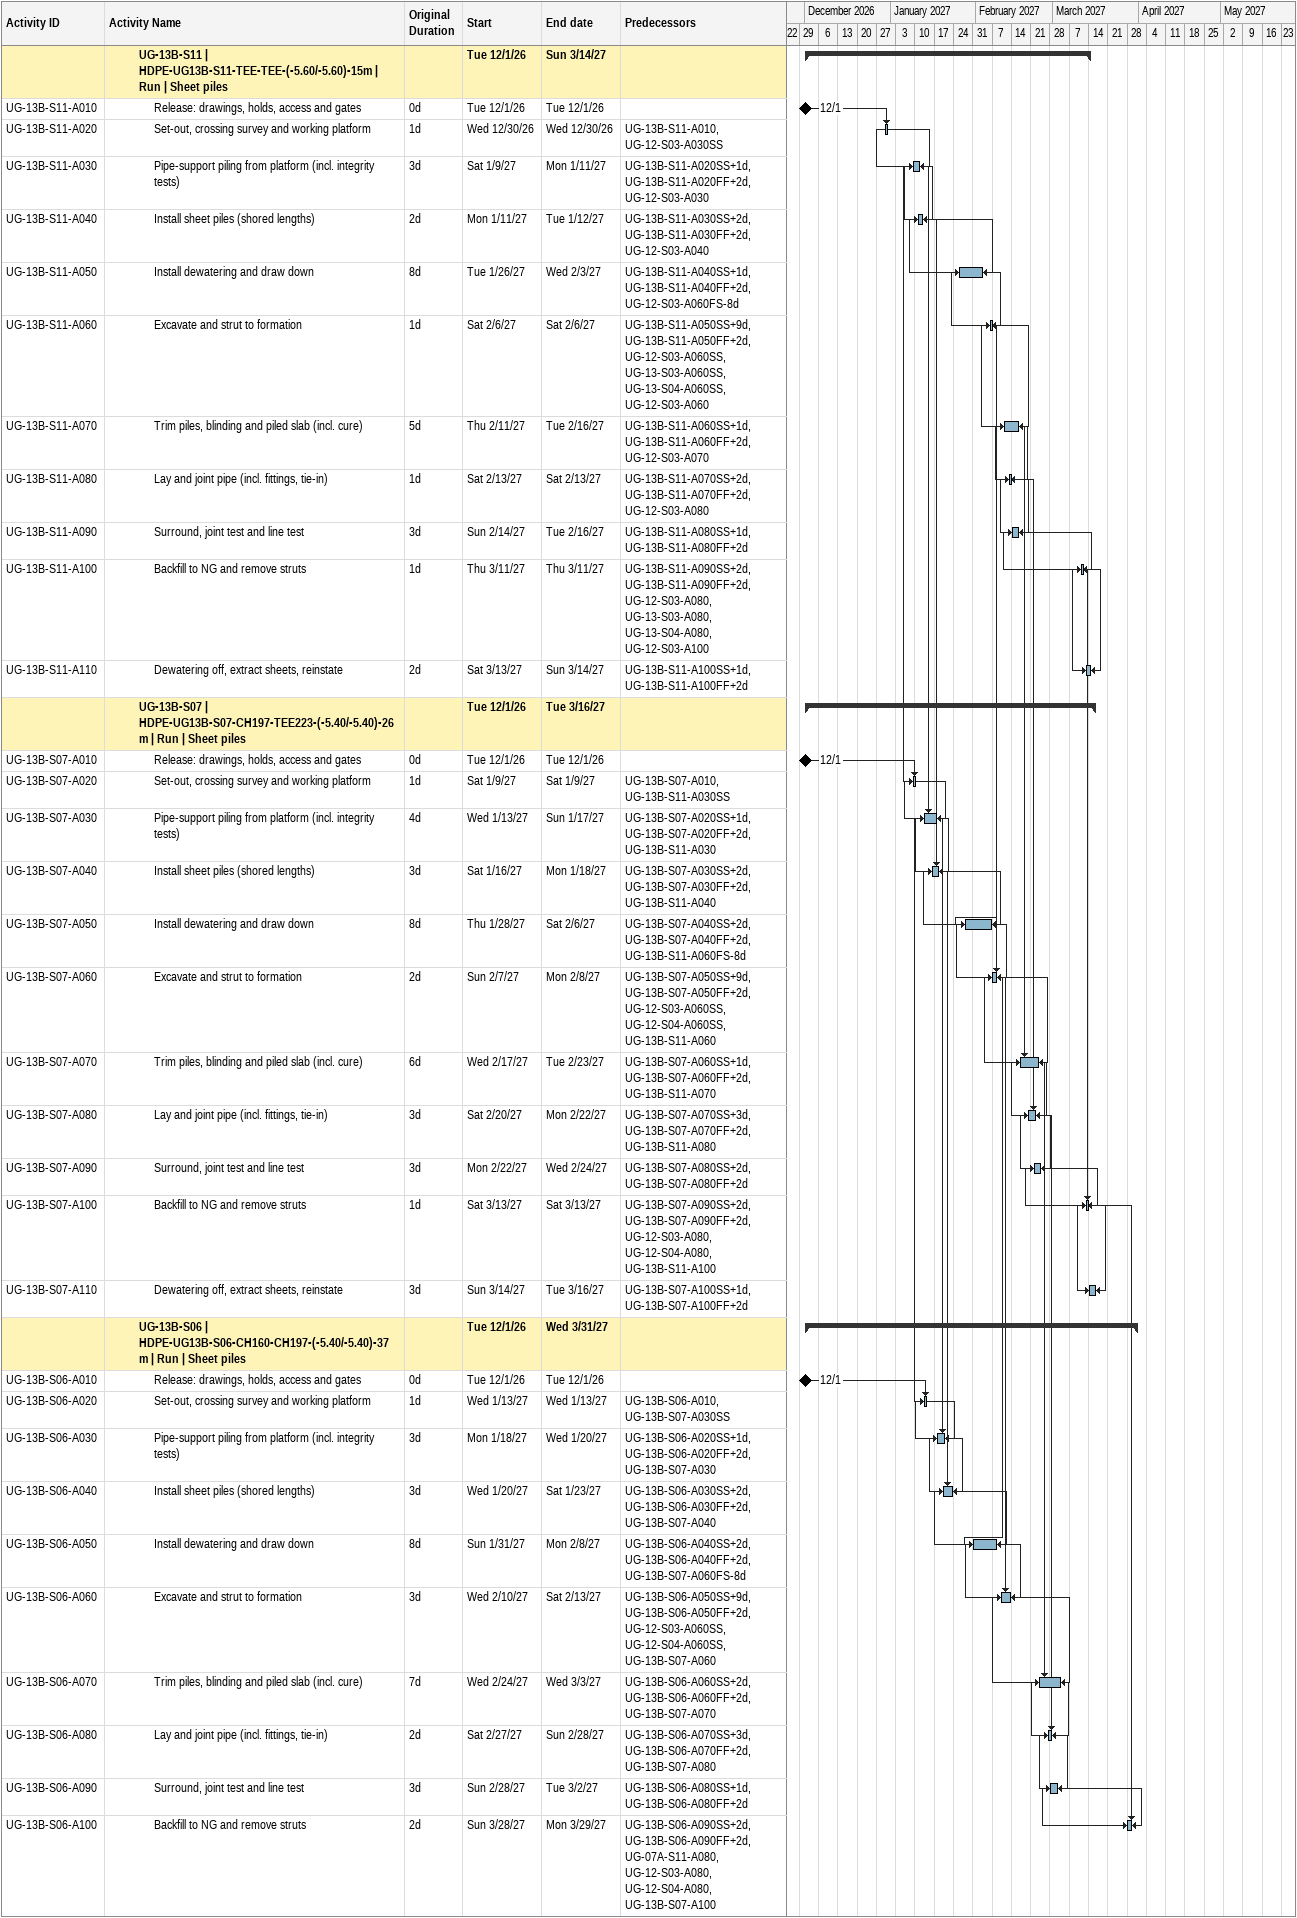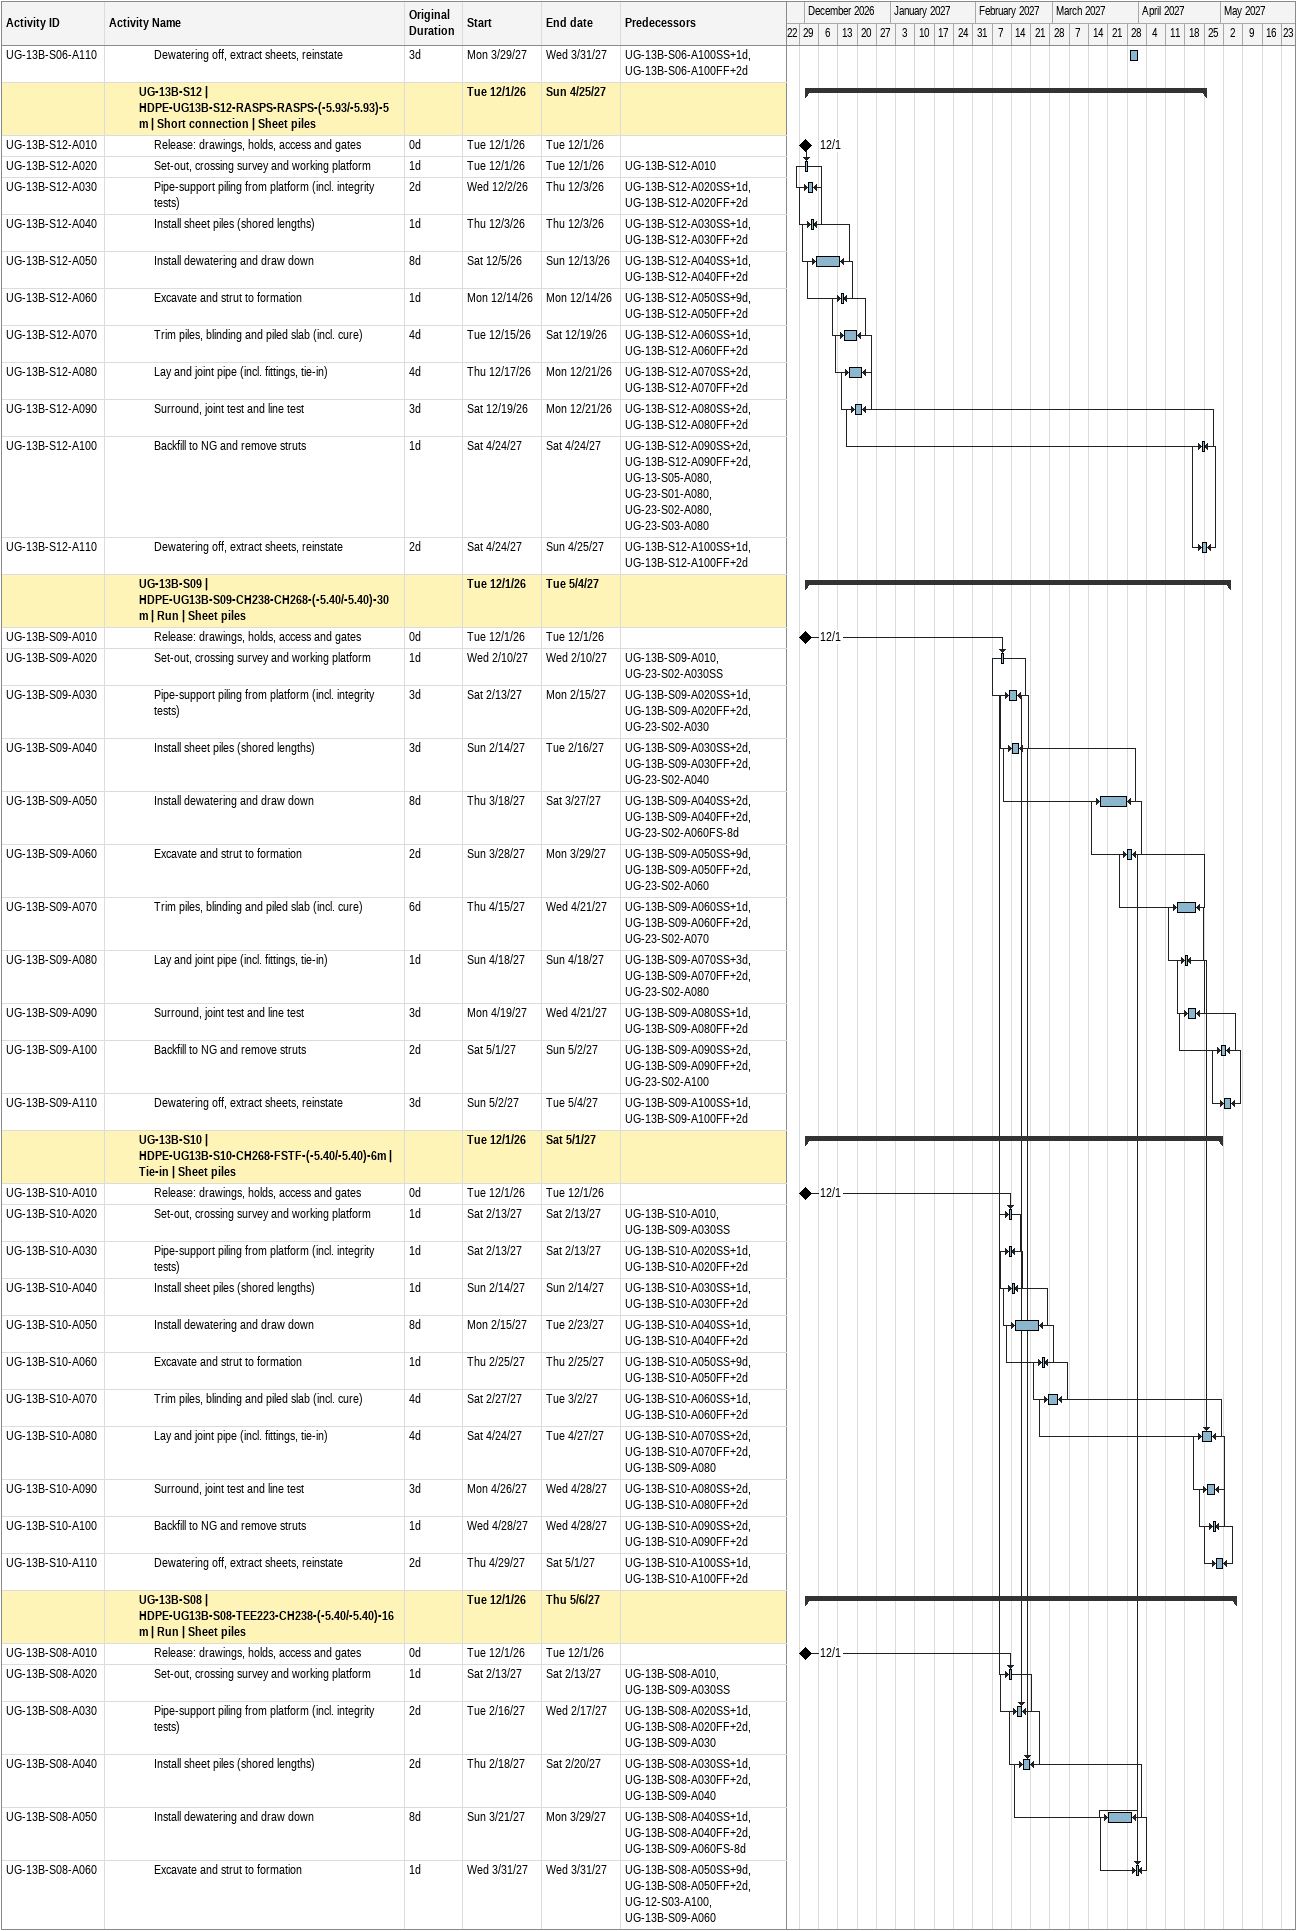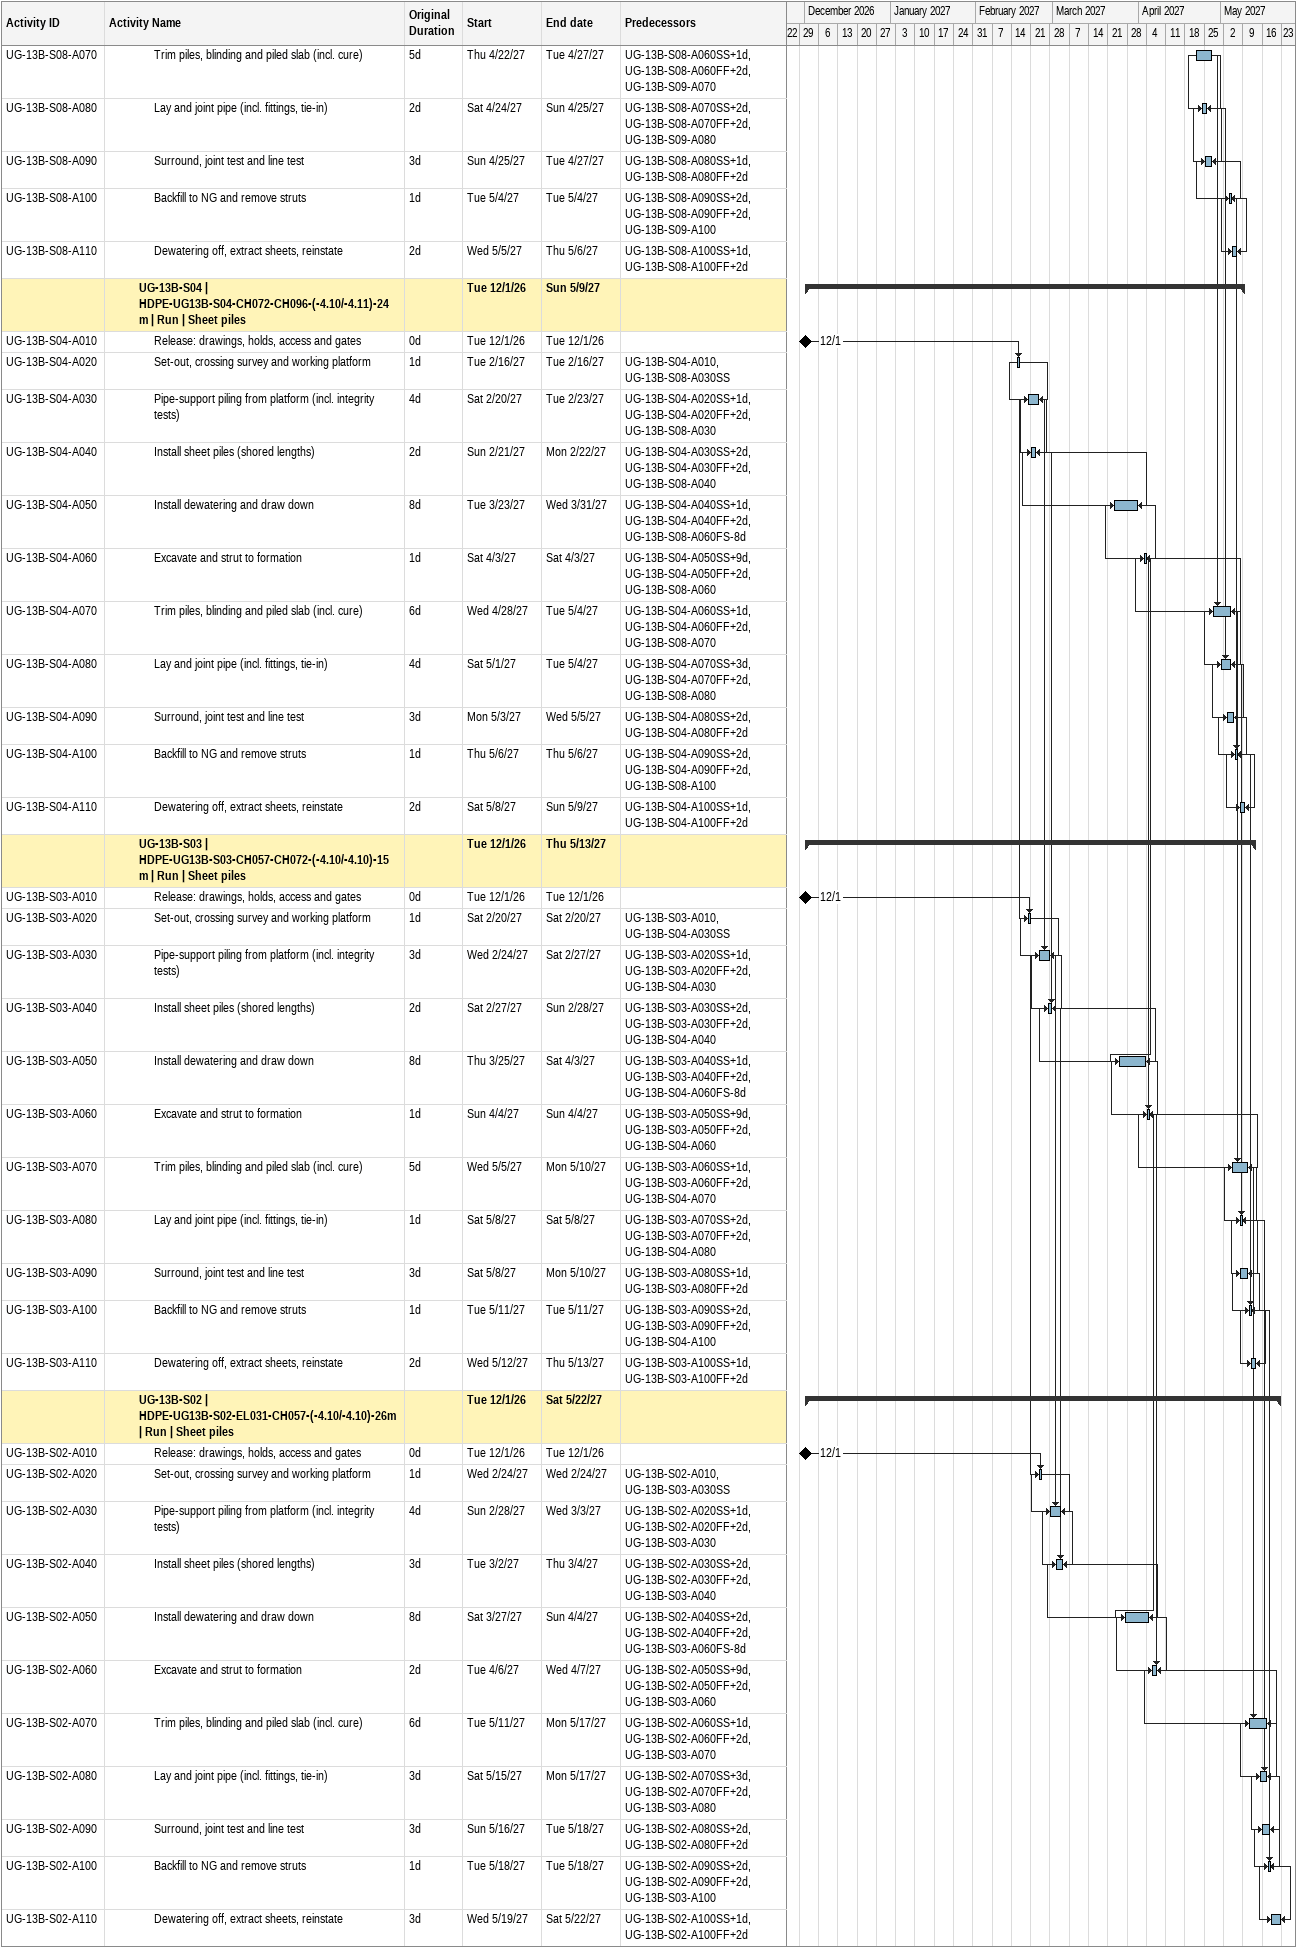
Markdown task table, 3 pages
| ID | Level | Task | Original duration | Start | Finish | Predecessors |
|---|---|---|---|---|---|---|
|  | 3 | **UG-13B-S11 \| HDPE-UG13B-S11-TEE-TEE-(-5.60/-5.60)-15m \| Run \| Sheet piles** |  | 2026-12-01 | 2027-03-14 |  |
| UG-13B-S11-A010 | 4 | Release: drawings, holds, access and gates | 0d | 2026-12-01 | 2026-12-01 |  |
| UG-13B-S11-A020 | 4 | Set-out, crossing survey and working platform | 1d | 2026-12-30 | 2026-12-30 | UG-13B-S11-A010, UG-12-S03-A030SS |
| UG-13B-S11-A030 | 4 | Pipe-support piling from platform (incl. integrity tests) | 3d | 2027-01-09 | 2027-01-11 | UG-13B-S11-A020SS+1d, UG-13B-S11-A020FF+2d, UG-12-S03-A030 |
| UG-13B-S11-A040 | 4 | Install sheet piles (shored lengths) | 2d | 2027-01-11 | 2027-01-12 | UG-13B-S11-A030SS+2d, UG-13B-S11-A030FF+2d, UG-12-S03-A040 |
| UG-13B-S11-A050 | 4 | Install dewatering and draw down | 8d | 2027-01-26 | 2027-02-03 | UG-13B-S11-A040SS+1d, UG-13B-S11-A040FF+2d, UG-12-S03-A060FS-8d |
| UG-13B-S11-A060 | 4 | Excavate and strut to formation | 1d | 2027-02-06 | 2027-02-06 | UG-13B-S11-A050SS+9d, UG-13B-S11-A050FF+2d, UG-12-S03-A060SS, UG-13-S03-A060SS, UG-13-S04-A060SS, UG-12-S03-A060 |
| UG-13B-S11-A070 | 4 | Trim piles, blinding and piled slab (incl. cure) | 5d | 2027-02-11 | 2027-02-16 | UG-13B-S11-A060SS+1d, UG-13B-S11-A060FF+2d, UG-12-S03-A070 |
| UG-13B-S11-A080 | 4 | Lay and joint pipe (incl. fittings, tie-in) | 1d | 2027-02-13 | 2027-02-13 | UG-13B-S11-A070SS+2d, UG-13B-S11-A070FF+2d, UG-12-S03-A080 |
| UG-13B-S11-A090 | 4 | Surround, joint test and line test | 3d | 2027-02-14 | 2027-02-16 | UG-13B-S11-A080SS+1d, UG-13B-S11-A080FF+2d |
| UG-13B-S11-A100 | 4 | Backfill to NG and remove struts | 1d | 2027-03-11 | 2027-03-11 | UG-13B-S11-A090SS+2d, UG-13B-S11-A090FF+2d, UG-12-S03-A080, UG-13-S03-A080, UG-13-S04-A080, UG-12-S03-A100 |
| UG-13B-S11-A110 | 4 | Dewatering off, extract sheets, reinstate | 2d | 2027-03-13 | 2027-03-14 | UG-13B-S11-A100SS+1d, UG-13B-S11-A100FF+2d |
|  | 3 | **UG-13B-S07 \| HDPE-UG13B-S07-CH197-TEE223-(-5.40/-5.40)-26m \| Run \| Sheet piles** |  | 2026-12-01 | 2027-03-16 |  |
| UG-13B-S07-A010 | 4 | Release: drawings, holds, access and gates | 0d | 2026-12-01 | 2026-12-01 |  |
| UG-13B-S07-A020 | 4 | Set-out, crossing survey and working platform | 1d | 2027-01-09 | 2027-01-09 | UG-13B-S07-A010, UG-13B-S11-A030SS |
| UG-13B-S07-A030 | 4 | Pipe-support piling from platform (incl. integrity tests) | 4d | 2027-01-13 | 2027-01-17 | UG-13B-S07-A020SS+1d, UG-13B-S07-A020FF+2d, UG-13B-S11-A030 |
| UG-13B-S07-A040 | 4 | Install sheet piles (shored lengths) | 3d | 2027-01-16 | 2027-01-18 | UG-13B-S07-A030SS+2d, UG-13B-S07-A030FF+2d, UG-13B-S11-A040 |
| UG-13B-S07-A050 | 4 | Install dewatering and draw down | 8d | 2027-01-28 | 2027-02-06 | UG-13B-S07-A040SS+2d, UG-13B-S07-A040FF+2d, UG-13B-S11-A060FS-8d |
| UG-13B-S07-A060 | 4 | Excavate and strut to formation | 2d | 2027-02-07 | 2027-02-08 | UG-13B-S07-A050SS+9d, UG-13B-S07-A050FF+2d, UG-12-S03-A060SS, UG-12-S04-A060SS, UG-13B-S11-A060 |
| UG-13B-S07-A070 | 4 | Trim piles, blinding and piled slab (incl. cure) | 6d | 2027-02-17 | 2027-02-23 | UG-13B-S07-A060SS+1d, UG-13B-S07-A060FF+2d, UG-13B-S11-A070 |
| UG-13B-S07-A080 | 4 | Lay and joint pipe (incl. fittings, tie-in) | 3d | 2027-02-20 | 2027-02-22 | UG-13B-S07-A070SS+3d, UG-13B-S07-A070FF+2d, UG-13B-S11-A080 |
| UG-13B-S07-A090 | 4 | Surround, joint test and line test | 3d | 2027-02-22 | 2027-02-24 | UG-13B-S07-A080SS+2d, UG-13B-S07-A080FF+2d |
| UG-13B-S07-A100 | 4 | Backfill to NG and remove struts | 1d | 2027-03-13 | 2027-03-13 | UG-13B-S07-A090SS+2d, UG-13B-S07-A090FF+2d, UG-12-S03-A080, UG-12-S04-A080, UG-13B-S11-A100 |
| UG-13B-S07-A110 | 4 | Dewatering off, extract sheets, reinstate | 3d | 2027-03-14 | 2027-03-16 | UG-13B-S07-A100SS+1d, UG-13B-S07-A100FF+2d |
|  | 3 | **UG-13B-S06 \| HDPE-UG13B-S06-CH160-CH197-(-5.40/-5.40)-37m \| Run \| Sheet piles** |  | 2026-12-01 | 2027-03-31 |  |
| UG-13B-S06-A010 | 4 | Release: drawings, holds, access and gates | 0d | 2026-12-01 | 2026-12-01 |  |
| UG-13B-S06-A020 | 4 | Set-out, crossing survey and working platform | 1d | 2027-01-13 | 2027-01-13 | UG-13B-S06-A010, UG-13B-S07-A030SS |
| UG-13B-S06-A030 | 4 | Pipe-support piling from platform (incl. integrity tests) | 3d | 2027-01-18 | 2027-01-20 | UG-13B-S06-A020SS+1d, UG-13B-S06-A020FF+2d, UG-13B-S07-A030 |
| UG-13B-S06-A040 | 4 | Install sheet piles (shored lengths) | 3d | 2027-01-20 | 2027-01-23 | UG-13B-S06-A030SS+2d, UG-13B-S06-A030FF+2d, UG-13B-S07-A040 |
| UG-13B-S06-A050 | 4 | Install dewatering and draw down | 8d | 2027-01-31 | 2027-02-08 | UG-13B-S06-A040SS+2d, UG-13B-S06-A040FF+2d, UG-13B-S07-A060FS-8d |
| UG-13B-S06-A060 | 4 | Excavate and strut to formation | 3d | 2027-02-10 | 2027-02-13 | UG-13B-S06-A050SS+9d, UG-13B-S06-A050FF+2d, UG-12-S03-A060SS, UG-12-S04-A060SS, UG-13B-S07-A060 |
| UG-13B-S06-A070 | 4 | Trim piles, blinding and piled slab (incl. cure) | 7d | 2027-02-24 | 2027-03-03 | UG-13B-S06-A060SS+2d, UG-13B-S06-A060FF+2d, UG-13B-S07-A070 |
| UG-13B-S06-A080 | 4 | Lay and joint pipe (incl. fittings, tie-in) | 2d | 2027-02-27 | 2027-02-28 | UG-13B-S06-A070SS+3d, UG-13B-S06-A070FF+2d, UG-13B-S07-A080 |
| UG-13B-S06-A090 | 4 | Surround, joint test and line test | 3d | 2027-02-28 | 2027-03-02 | UG-13B-S06-A080SS+1d, UG-13B-S06-A080FF+2d |
| UG-13B-S06-A100 | 4 | Backfill to NG and remove struts | 2d | 2027-03-28 | 2027-03-29 | UG-13B-S06-A090SS+2d, UG-13B-S06-A090FF+2d, UG-07A-S11-A080, UG-12-S03-A080, UG-12-S04-A080, UG-13B-S07-A100 |
| UG-13B-S06-A110 | 4 | Dewatering off, extract sheets, reinstate | 3d | 2027-03-29 | 2027-03-31 | UG-13B-S06-A100SS+1d, UG-13B-S06-A100FF+2d |
|  | 3 | **UG-13B-S12 \| HDPE-UG13B-S12-RASPS-RASPS-(-5.93/-5.93)-5m \| Short connection \| Sheet piles** |  | 2026-12-01 | 2027-04-25 |  |
| UG-13B-S12-A010 | 4 | Release: drawings, holds, access and gates | 0d | 2026-12-01 | 2026-12-01 |  |
| UG-13B-S12-A020 | 4 | Set-out, crossing survey and working platform | 1d | 2026-12-01 | 2026-12-01 | UG-13B-S12-A010 |
| UG-13B-S12-A030 | 4 | Pipe-support piling from platform (incl. integrity tests) | 2d | 2026-12-02 | 2026-12-03 | UG-13B-S12-A020SS+1d, UG-13B-S12-A020FF+2d |
| UG-13B-S12-A040 | 4 | Install sheet piles (shored lengths) | 1d | 2026-12-03 | 2026-12-03 | UG-13B-S12-A030SS+1d, UG-13B-S12-A030FF+2d |
| UG-13B-S12-A050 | 4 | Install dewatering and draw down | 8d | 2026-12-05 | 2026-12-13 | UG-13B-S12-A040SS+1d, UG-13B-S12-A040FF+2d |
| UG-13B-S12-A060 | 4 | Excavate and strut to formation | 1d | 2026-12-14 | 2026-12-14 | UG-13B-S12-A050SS+9d, UG-13B-S12-A050FF+2d |
| UG-13B-S12-A070 | 4 | Trim piles, blinding and piled slab (incl. cure) | 4d | 2026-12-15 | 2026-12-19 | UG-13B-S12-A060SS+1d, UG-13B-S12-A060FF+2d |
| UG-13B-S12-A080 | 4 | Lay and joint pipe (incl. fittings, tie-in) | 4d | 2026-12-17 | 2026-12-21 | UG-13B-S12-A070SS+2d, UG-13B-S12-A070FF+2d |
| UG-13B-S12-A090 | 4 | Surround, joint test and line test | 3d | 2026-12-19 | 2026-12-21 | UG-13B-S12-A080SS+2d, UG-13B-S12-A080FF+2d |
| UG-13B-S12-A100 | 4 | Backfill to NG and remove struts | 1d | 2027-04-24 | 2027-04-24 | UG-13B-S12-A090SS+2d, UG-13B-S12-A090FF+2d, UG-13-S05-A080, UG-23-S01-A080, UG-23-S02-A080, UG-23-S03-A080 |
| UG-13B-S12-A110 | 4 | Dewatering off, extract sheets, reinstate | 2d | 2027-04-24 | 2027-04-25 | UG-13B-S12-A100SS+1d, UG-13B-S12-A100FF+2d |
|  | 3 | **UG-13B-S09 \| HDPE-UG13B-S09-CH238-CH268-(-5.40/-5.40)-30m \| Run \| Sheet piles** |  | 2026-12-01 | 2027-05-04 |  |
| UG-13B-S09-A010 | 4 | Release: drawings, holds, access and gates | 0d | 2026-12-01 | 2026-12-01 |  |
| UG-13B-S09-A020 | 4 | Set-out, crossing survey and working platform | 1d | 2027-02-10 | 2027-02-10 | UG-13B-S09-A010, UG-23-S02-A030SS |
| UG-13B-S09-A030 | 4 | Pipe-support piling from platform (incl. integrity tests) | 3d | 2027-02-13 | 2027-02-15 | UG-13B-S09-A020SS+1d, UG-13B-S09-A020FF+2d, UG-23-S02-A030 |
| UG-13B-S09-A040 | 4 | Install sheet piles (shored lengths) | 3d | 2027-02-14 | 2027-02-16 | UG-13B-S09-A030SS+2d, UG-13B-S09-A030FF+2d, UG-23-S02-A040 |
| UG-13B-S09-A050 | 4 | Install dewatering and draw down | 8d | 2027-03-18 | 2027-03-27 | UG-13B-S09-A040SS+2d, UG-13B-S09-A040FF+2d, UG-23-S02-A060FS-8d |
| UG-13B-S09-A060 | 4 | Excavate and strut to formation | 2d | 2027-03-28 | 2027-03-29 | UG-13B-S09-A050SS+9d, UG-13B-S09-A050FF+2d, UG-23-S02-A060 |
| UG-13B-S09-A070 | 4 | Trim piles, blinding and piled slab (incl. cure) | 6d | 2027-04-15 | 2027-04-21 | UG-13B-S09-A060SS+1d, UG-13B-S09-A060FF+2d, UG-23-S02-A070 |
| UG-13B-S09-A080 | 4 | Lay and joint pipe (incl. fittings, tie-in) | 1d | 2027-04-18 | 2027-04-18 | UG-13B-S09-A070SS+3d, UG-13B-S09-A070FF+2d, UG-23-S02-A080 |
| UG-13B-S09-A090 | 4 | Surround, joint test and line test | 3d | 2027-04-19 | 2027-04-21 | UG-13B-S09-A080SS+1d, UG-13B-S09-A080FF+2d |
| UG-13B-S09-A100 | 4 | Backfill to NG and remove struts | 2d | 2027-05-01 | 2027-05-02 | UG-13B-S09-A090SS+2d, UG-13B-S09-A090FF+2d, UG-23-S02-A100 |
| UG-13B-S09-A110 | 4 | Dewatering off, extract sheets, reinstate | 3d | 2027-05-02 | 2027-05-04 | UG-13B-S09-A100SS+1d, UG-13B-S09-A100FF+2d |
|  | 3 | **UG-13B-S10 \| HDPE-UG13B-S10-CH268-FSTF-(-5.40/-5.40)-6m \| Tie-in \| Sheet piles** |  | 2026-12-01 | 2027-05-01 |  |
| UG-13B-S10-A010 | 4 | Release: drawings, holds, access and gates | 0d | 2026-12-01 | 2026-12-01 |  |
| UG-13B-S10-A020 | 4 | Set-out, crossing survey and working platform | 1d | 2027-02-13 | 2027-02-13 | UG-13B-S10-A010, UG-13B-S09-A030SS |
| UG-13B-S10-A030 | 4 | Pipe-support piling from platform (incl. integrity tests) | 1d | 2027-02-13 | 2027-02-13 | UG-13B-S10-A020SS+1d, UG-13B-S10-A020FF+2d |
| UG-13B-S10-A040 | 4 | Install sheet piles (shored lengths) | 1d | 2027-02-14 | 2027-02-14 | UG-13B-S10-A030SS+1d, UG-13B-S10-A030FF+2d |
| UG-13B-S10-A050 | 4 | Install dewatering and draw down | 8d | 2027-02-15 | 2027-02-23 | UG-13B-S10-A040SS+1d, UG-13B-S10-A040FF+2d |
| UG-13B-S10-A060 | 4 | Excavate and strut to formation | 1d | 2027-02-25 | 2027-02-25 | UG-13B-S10-A050SS+9d, UG-13B-S10-A050FF+2d |
| UG-13B-S10-A070 | 4 | Trim piles, blinding and piled slab (incl. cure) | 4d | 2027-02-27 | 2027-03-02 | UG-13B-S10-A060SS+1d, UG-13B-S10-A060FF+2d |
| UG-13B-S10-A080 | 4 | Lay and joint pipe (incl. fittings, tie-in) | 4d | 2027-04-24 | 2027-04-27 | UG-13B-S10-A070SS+2d, UG-13B-S10-A070FF+2d, UG-13B-S09-A080 |
| UG-13B-S10-A090 | 4 | Surround, joint test and line test | 3d | 2027-04-26 | 2027-04-28 | UG-13B-S10-A080SS+2d, UG-13B-S10-A080FF+2d |
| UG-13B-S10-A100 | 4 | Backfill to NG and remove struts | 1d | 2027-04-28 | 2027-04-28 | UG-13B-S10-A090SS+2d, UG-13B-S10-A090FF+2d |
| UG-13B-S10-A110 | 4 | Dewatering off, extract sheets, reinstate | 2d | 2027-04-29 | 2027-05-01 | UG-13B-S10-A100SS+1d, UG-13B-S10-A100FF+2d |
|  | 3 | **UG-13B-S08 \| HDPE-UG13B-S08-TEE223-CH238-(-5.40/-5.40)-16m \| Run \| Sheet piles** |  | 2026-12-01 | 2027-05-06 |  |
| UG-13B-S08-A010 | 4 | Release: drawings, holds, access and gates | 0d | 2026-12-01 | 2026-12-01 |  |
| UG-13B-S08-A020 | 4 | Set-out, crossing survey and working platform | 1d | 2027-02-13 | 2027-02-13 | UG-13B-S08-A010, UG-13B-S09-A030SS |
| UG-13B-S08-A030 | 4 | Pipe-support piling from platform (incl. integrity tests) | 2d | 2027-02-16 | 2027-02-17 | UG-13B-S08-A020SS+1d, UG-13B-S08-A020FF+2d, UG-13B-S09-A030 |
| UG-13B-S08-A040 | 4 | Install sheet piles (shored lengths) | 2d | 2027-02-18 | 2027-02-20 | UG-13B-S08-A030SS+1d, UG-13B-S08-A030FF+2d, UG-13B-S09-A040 |
| UG-13B-S08-A050 | 4 | Install dewatering and draw down | 8d | 2027-03-21 | 2027-03-29 | UG-13B-S08-A040SS+1d, UG-13B-S08-A040FF+2d, UG-13B-S09-A060FS-8d |
| UG-13B-S08-A060 | 4 | Excavate and strut to formation | 1d | 2027-03-31 | 2027-03-31 | UG-13B-S08-A050SS+9d, UG-13B-S08-A050FF+2d, UG-12-S03-A100, UG-13B-S09-A060 |
| UG-13B-S08-A070 | 4 | Trim piles, blinding and piled slab (incl. cure) | 5d | 2027-04-22 | 2027-04-27 | UG-13B-S08-A060SS+1d, UG-13B-S08-A060FF+2d, UG-13B-S09-A070 |
| UG-13B-S08-A080 | 4 | Lay and joint pipe (incl. fittings, tie-in) | 2d | 2027-04-24 | 2027-04-25 | UG-13B-S08-A070SS+2d, UG-13B-S08-A070FF+2d, UG-13B-S09-A080 |
| UG-13B-S08-A090 | 4 | Surround, joint test and line test | 3d | 2027-04-25 | 2027-04-27 | UG-13B-S08-A080SS+1d, UG-13B-S08-A080FF+2d |
| UG-13B-S08-A100 | 4 | Backfill to NG and remove struts | 1d | 2027-05-04 | 2027-05-04 | UG-13B-S08-A090SS+2d, UG-13B-S08-A090FF+2d, UG-13B-S09-A100 |
| UG-13B-S08-A110 | 4 | Dewatering off, extract sheets, reinstate | 2d | 2027-05-05 | 2027-05-06 | UG-13B-S08-A100SS+1d, UG-13B-S08-A100FF+2d |
|  | 3 | **UG-13B-S04 \| HDPE-UG13B-S04-CH072-CH096-(-4.10/-4.11)-24m \| Run \| Sheet piles** |  | 2026-12-01 | 2027-05-09 |  |
| UG-13B-S04-A010 | 4 | Release: drawings, holds, access and gates | 0d | 2026-12-01 | 2026-12-01 |  |
| UG-13B-S04-A020 | 4 | Set-out, crossing survey and working platform | 1d | 2027-02-16 | 2027-02-16 | UG-13B-S04-A010, UG-13B-S08-A030SS |
| UG-13B-S04-A030 | 4 | Pipe-support piling from platform (incl. integrity tests) | 4d | 2027-02-20 | 2027-02-23 | UG-13B-S04-A020SS+1d, UG-13B-S04-A020FF+2d, UG-13B-S08-A030 |
| UG-13B-S04-A040 | 4 | Install sheet piles (shored lengths) | 2d | 2027-02-21 | 2027-02-22 | UG-13B-S04-A030SS+2d, UG-13B-S04-A030FF+2d, UG-13B-S08-A040 |
| UG-13B-S04-A050 | 4 | Install dewatering and draw down | 8d | 2027-03-23 | 2027-03-31 | UG-13B-S04-A040SS+1d, UG-13B-S04-A040FF+2d, UG-13B-S08-A060FS-8d |
| UG-13B-S04-A060 | 4 | Excavate and strut to formation | 1d | 2027-04-03 | 2027-04-03 | UG-13B-S04-A050SS+9d, UG-13B-S04-A050FF+2d, UG-13B-S08-A060 |
| UG-13B-S04-A070 | 4 | Trim piles, blinding and piled slab (incl. cure) | 6d | 2027-04-28 | 2027-05-04 | UG-13B-S04-A060SS+1d, UG-13B-S04-A060FF+2d, UG-13B-S08-A070 |
| UG-13B-S04-A080 | 4 | Lay and joint pipe (incl. fittings, tie-in) | 4d | 2027-05-01 | 2027-05-04 | UG-13B-S04-A070SS+3d, UG-13B-S04-A070FF+2d, UG-13B-S08-A080 |
| UG-13B-S04-A090 | 4 | Surround, joint test and line test | 3d | 2027-05-03 | 2027-05-05 | UG-13B-S04-A080SS+2d, UG-13B-S04-A080FF+2d |
| UG-13B-S04-A100 | 4 | Backfill to NG and remove struts | 1d | 2027-05-06 | 2027-05-06 | UG-13B-S04-A090SS+2d, UG-13B-S04-A090FF+2d, UG-13B-S08-A100 |
| UG-13B-S04-A110 | 4 | Dewatering off, extract sheets, reinstate | 2d | 2027-05-08 | 2027-05-09 | UG-13B-S04-A100SS+1d, UG-13B-S04-A100FF+2d |
|  | 3 | **UG-13B-S03 \| HDPE-UG13B-S03-CH057-CH072-(-4.10/-4.10)-15m \| Run \| Sheet piles** |  | 2026-12-01 | 2027-05-13 |  |
| UG-13B-S03-A010 | 4 | Release: drawings, holds, access and gates | 0d | 2026-12-01 | 2026-12-01 |  |
| UG-13B-S03-A020 | 4 | Set-out, crossing survey and working platform | 1d | 2027-02-20 | 2027-02-20 | UG-13B-S03-A010, UG-13B-S04-A030SS |
| UG-13B-S03-A030 | 4 | Pipe-support piling from platform (incl. integrity tests) | 3d | 2027-02-24 | 2027-02-27 | UG-13B-S03-A020SS+1d, UG-13B-S03-A020FF+2d, UG-13B-S04-A030 |
| UG-13B-S03-A040 | 4 | Install sheet piles (shored lengths) | 2d | 2027-02-27 | 2027-02-28 | UG-13B-S03-A030SS+2d, UG-13B-S03-A030FF+2d, UG-13B-S04-A040 |
| UG-13B-S03-A050 | 4 | Install dewatering and draw down | 8d | 2027-03-25 | 2027-04-03 | UG-13B-S03-A040SS+1d, UG-13B-S03-A040FF+2d, UG-13B-S04-A060FS-8d |
| UG-13B-S03-A060 | 4 | Excavate and strut to formation | 1d | 2027-04-04 | 2027-04-04 | UG-13B-S03-A050SS+9d, UG-13B-S03-A050FF+2d, UG-13B-S04-A060 |
| UG-13B-S03-A070 | 4 | Trim piles, blinding and piled slab (incl. cure) | 5d | 2027-05-05 | 2027-05-10 | UG-13B-S03-A060SS+1d, UG-13B-S03-A060FF+2d, UG-13B-S04-A070 |
| UG-13B-S03-A080 | 4 | Lay and joint pipe (incl. fittings, tie-in) | 1d | 2027-05-08 | 2027-05-08 | UG-13B-S03-A070SS+2d, UG-13B-S03-A070FF+2d, UG-13B-S04-A080 |
| UG-13B-S03-A090 | 4 | Surround, joint test and line test | 3d | 2027-05-08 | 2027-05-10 | UG-13B-S03-A080SS+1d, UG-13B-S03-A080FF+2d |
| UG-13B-S03-A100 | 4 | Backfill to NG and remove struts | 1d | 2027-05-11 | 2027-05-11 | UG-13B-S03-A090SS+2d, UG-13B-S03-A090FF+2d, UG-13B-S04-A100 |
| UG-13B-S03-A110 | 4 | Dewatering off, extract sheets, reinstate | 2d | 2027-05-12 | 2027-05-13 | UG-13B-S03-A100SS+1d, UG-13B-S03-A100FF+2d |
|  | 3 | **UG-13B-S02 \| HDPE-UG13B-S02-EL031-CH057-(-4.10/-4.10)-26m \| Run \| Sheet piles** |  | 2026-12-01 | 2027-05-22 |  |
| UG-13B-S02-A010 | 4 | Release: drawings, holds, access and gates | 0d | 2026-12-01 | 2026-12-01 |  |
| UG-13B-S02-A020 | 4 | Set-out, crossing survey and working platform | 1d | 2027-02-24 | 2027-02-24 | UG-13B-S02-A010, UG-13B-S03-A030SS |
| UG-13B-S02-A030 | 4 | Pipe-support piling from platform (incl. integrity tests) | 4d | 2027-02-28 | 2027-03-03 | UG-13B-S02-A020SS+1d, UG-13B-S02-A020FF+2d, UG-13B-S03-A030 |
| UG-13B-S02-A040 | 4 | Install sheet piles (shored lengths) | 3d | 2027-03-02 | 2027-03-04 | UG-13B-S02-A030SS+2d, UG-13B-S02-A030FF+2d, UG-13B-S03-A040 |
| UG-13B-S02-A050 | 4 | Install dewatering and draw down | 8d | 2027-03-27 | 2027-04-04 | UG-13B-S02-A040SS+2d, UG-13B-S02-A040FF+2d, UG-13B-S03-A060FS-8d |
| UG-13B-S02-A060 | 4 | Excavate and strut to formation | 2d | 2027-04-06 | 2027-04-07 | UG-13B-S02-A050SS+9d, UG-13B-S02-A050FF+2d, UG-13B-S03-A060 |
| UG-13B-S02-A070 | 4 | Trim piles, blinding and piled slab (incl. cure) | 6d | 2027-05-11 | 2027-05-17 | UG-13B-S02-A060SS+1d, UG-13B-S02-A060FF+2d, UG-13B-S03-A070 |
| UG-13B-S02-A080 | 4 | Lay and joint pipe (incl. fittings, tie-in) | 3d | 2027-05-15 | 2027-05-17 | UG-13B-S02-A070SS+3d, UG-13B-S02-A070FF+2d, UG-13B-S03-A080 |
| UG-13B-S02-A090 | 4 | Surround, joint test and line test | 3d | 2027-05-16 | 2027-05-18 | UG-13B-S02-A080SS+2d, UG-13B-S02-A080FF+2d |
| UG-13B-S02-A100 | 4 | Backfill to NG and remove struts | 1d | 2027-05-18 | 2027-05-18 | UG-13B-S02-A090SS+2d, UG-13B-S02-A090FF+2d, UG-13B-S03-A100 |
| UG-13B-S02-A110 | 4 | Dewatering off, extract sheets, reinstate | 3d | 2027-05-19 | 2027-05-22 | UG-13B-S02-A100SS+1d, UG-13B-S02-A100FF+2d |
